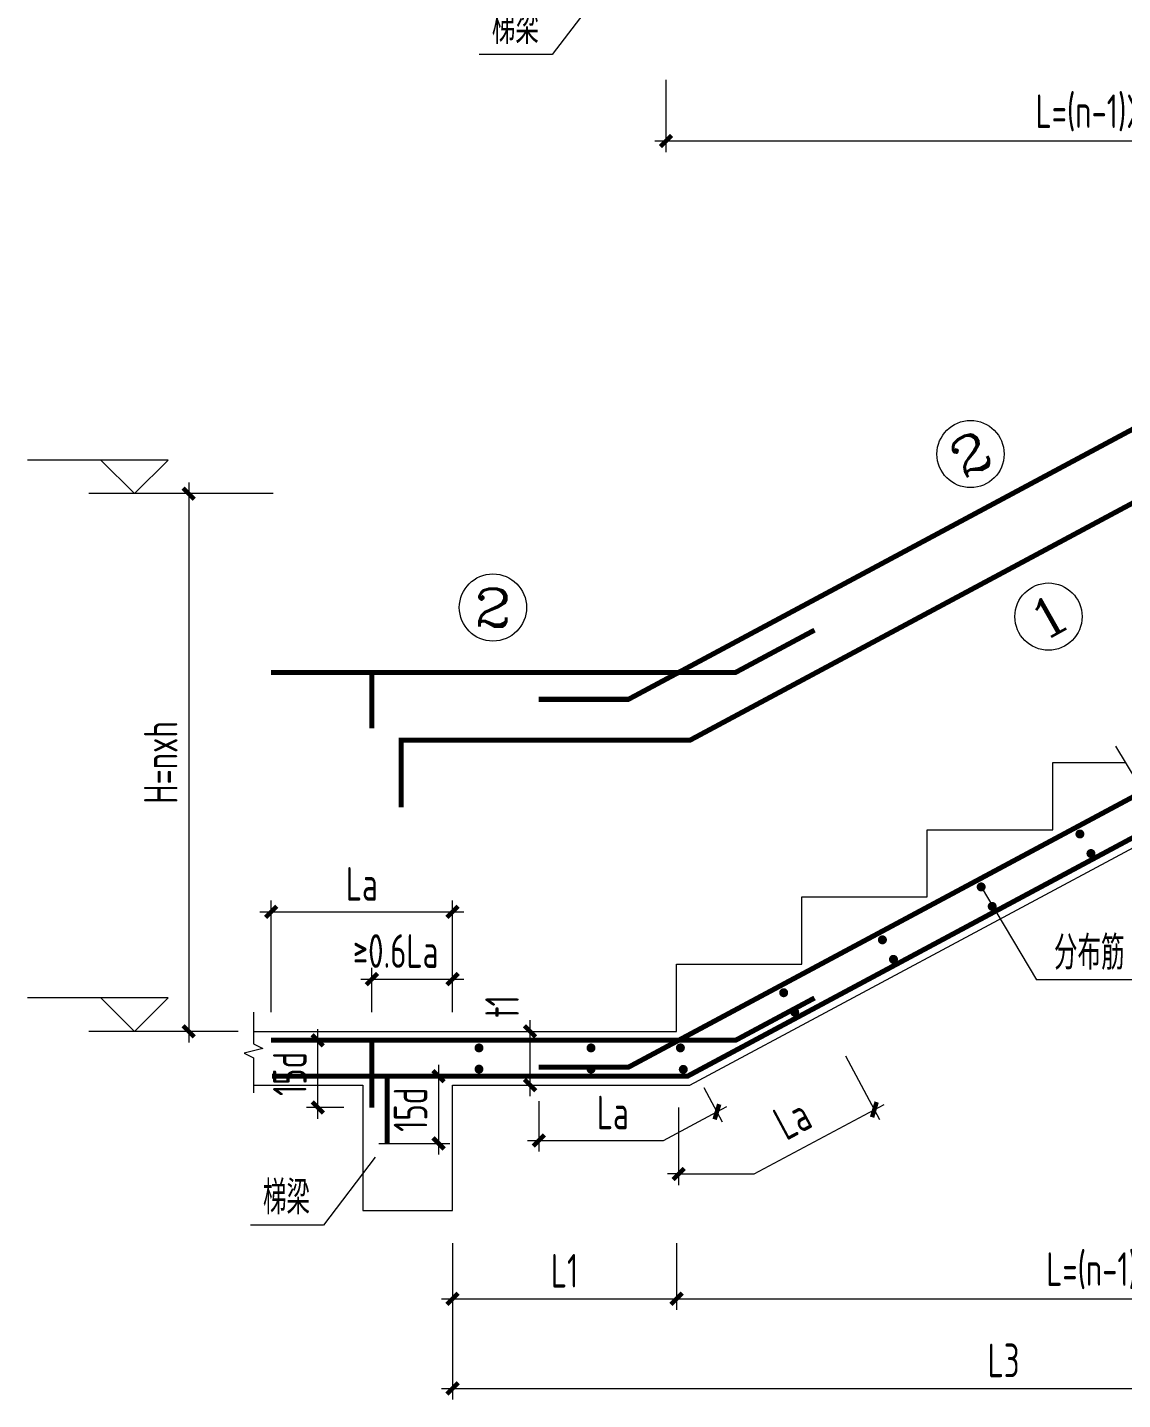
# Model space of a CAD drawing. Extents: x -129922 to 1190196, y -520662 to 139923.
# Drawn here: x 147116 to 152004, y -292390 to -286265 of the extents above; entities that cross this region are included whole.
import ezdxf
from ezdxf.enums import TextEntityAlignment as Align

# ---------------------------------------------------------------- set-up
doc = ezdxf.new("R2010")
doc.units = 0
doc.header["$LTSCALE"] = 1000
doc.header["$MEASUREMENT"] = 0
doc.linetypes.add('DASH', pattern=[0.35, 0.25, -0.1])
doc.layers.add('$AUDIT_BAD_LAYER3', color=7, linetype='Continuous')
for name, color, linetype, lineweight in [('S-基础-DIM', 3, 'Continuous', 20), ('S-墙柱-REIN', 1, 'Continuous', 20), ('S-大样-DIM', 3, 'Continuous', 20), ('S-大样-实线', 2, 'Continuous', 20), ('S-大样-标高', 3, 'Continuous', 20), ('S-板-BEAM-CON', 2, 'Continuous', 20), ('S-板-文字', 7, 'Continuous', 20), ('S-通用-TEXT', 7, 'Continuous', 20), ('S-通用-THIN', 7, 'Continuous', 20)]:
    doc.layers.add(name, color=color, linetype=linetype, lineweight=lineweight)
doc.styles.add('COMPLEX', font='COMPLEX')
doc.styles.add('TSSD_Dimension', font='tssdeng.shx', dxfattribs={"width": 0.7, "bigfont": 'HZTXT.SHX'})
doc.styles.add('TSSD_Rein', font='tssdeng.shx', dxfattribs={"width": 0.7, "bigfont": 'hztxt.shx'})
doc.dimstyles.new('TSSD_20_100', dxfattribs={"dimtxt": 250, "dimasz": 100, "dimexe": 100, "dimexo": 250, "dimgap": 100, "dimtad": 1, "dimdec": 0, "dimlfac": 0.2, "dimzin": 0, "dimdsep": 46, "dimtxsty": 'TSSD_Dimension', "dimblk": 'ARCHTICK', "dimcen": 0, "dimdle": 100, "dimclrt": 7, "dimadec": 0, "dimazin": 0, "dimtfac": 1, "dimtdec": 0, "dimtix": 1, "dimtmove": 2, "dimatfit": 3, "dimfxl": 0, "dimtolj": 1, "dimtzin": 0, "dimarcsym": 0})

# ---------------------------------------------------------------- blocks, each defined once
blk = doc.blocks.new('_ArchTick')
at = {"color": 0, "linetype": 'ByBlock', "const_width": 0.4}
blk.add_lwpolyline([(-0.5, -0.5), (0.5, 0.5)], dxfattribs=at)
blk = doc.blocks.new('*D93')
at = {"layer": '$AUDIT_BAD_LAYER3', "color": 0, "lineweight": -2, "transparency": 16777216}
for p, q in [((3505, 2610), (3505, -2272)), ((-4333, -1626), (-4333, -2272)), ((-4433, -2172), (3605, -2172))]:
    blk.add_line(p, q, dxfattribs=at)
at = {"layer": 'Defpoints', "color": 0, "transparency": 16777216}
for p in [(3505, 2860), (-4333, -1376), (3505, -2172)]:
    blk.add_point(p, dxfattribs=at)
at = {"layer": '$AUDIT_BAD_LAYER3', "color": 0, "lineweight": -2, "transparency": 16777216, "xscale": 100, "yscale": 100, "zscale": 100, "rotation": 180}
blk.add_blockref('_ArchTick', (-4333, -2172), dxfattribs=at)
at = {"layer": '$AUDIT_BAD_LAYER3', "color": 0, "lineweight": -2, "transparency": 16777216, "xscale": 100, "yscale": 100, "zscale": 100}
blk.add_blockref('_ArchTick', (3505, -2172), dxfattribs=at)
at = {"layer": '$AUDIT_BAD_LAYER3', "color": 7, "transparency": 16777216, "insert": (-414, -1922), "char_height": 300, "attachment_point": 5, "style": 'TSSD_Dimension'}
blk.add_mtext('\\A1;L=(n-1)Xb1', dxfattribs=at)
blk = doc.blocks.new('*D101')
at = {"layer": '$AUDIT_BAD_LAYER3', "color": 0, "lineweight": -2, "transparency": 16777216}
for p, q in [((-6818, 5535), (-6818, 535)), ((-6064, 5435), (-6918, 5435)), ((-6378, 635), (-6918, 635))]:
    blk.add_line(p, q, dxfattribs=at)
at = {"layer": 'Defpoints', "color": 0, "transparency": 16777216}
for p in [(-5814, 5435), (-6818, 635), (-6128, 635)]:
    blk.add_point(p, dxfattribs=at)
at = {"layer": '$AUDIT_BAD_LAYER3', "color": 0, "lineweight": -2, "transparency": 16777216, "xscale": 100, "yscale": 100, "zscale": 100}
for p, rotation in [((-6818, 5435), 90), ((-6818, 635), 270)]:
    blk.add_blockref('_ArchTick', p, dxfattribs=dict(at, rotation=rotation))
at = {"layer": '$AUDIT_BAD_LAYER3', "color": 7, "transparency": 16777216, "insert": (-7068, 3035), "char_height": 300, "attachment_point": 5, "rotation": 90, "style": 'TSSD_Dimension'}
blk.add_mtext('\\A1;H=nxh', dxfattribs=at)
blk = doc.blocks.new('_AXISO')
blk.add_circle((0, 0), 0.5)
at = {"layer": 'S-板-文字', "style": 'COMPLEX', "width": 1.041667}
blk.add_attdef('A', text='', height=0.56, dxfattribs=at).set_placement((-0.25, -0.28), (0.25, -0.28), align=Align.FIT)
blk = doc.blocks.new('*D102')
at = {"layer": '$AUDIT_BAD_LAYER3', "color": 0, "lineweight": -2, "transparency": 16777216}
for p, q in [((5375, 1945), (5375, -1852)), ((-2463, -1257), (-2463, -1852)), ((-2563, -1752), (5475, -1752))]:
    blk.add_line(p, q, dxfattribs=at)
at = {"layer": 'Defpoints', "color": 0, "transparency": 16777216}
for p in [(5375, 2195), (-2463, -1007), (5375, -1752)]:
    blk.add_point(p, dxfattribs=at)
at = {"layer": '$AUDIT_BAD_LAYER3', "color": 0, "lineweight": -2, "transparency": 16777216, "xscale": 100, "yscale": 100, "zscale": 100, "rotation": 180}
blk.add_blockref('_ArchTick', (-2463, -1752), dxfattribs=at)
at = {"layer": '$AUDIT_BAD_LAYER3', "color": 0, "lineweight": -2, "transparency": 16777216, "xscale": 100, "yscale": 100, "zscale": 100}
blk.add_blockref('_ArchTick', (5375, -1752), dxfattribs=at)
at = {"layer": '$AUDIT_BAD_LAYER3', "color": 7, "transparency": 16777216, "insert": (1456, -1502), "char_height": 300, "attachment_point": 5, "style": 'TSSD_Dimension'}
blk.add_mtext('\\A1;L=(n-1)Xb1', dxfattribs=at)
blk = doc.blocks.new('*D106')
at = {"layer": '$AUDIT_BAD_LAYER3', "color": 0, "lineweight": -2, "transparency": 16777216}
for p, q in [((-5183, 805), (-5183, 1202)), ((-4463, 805), (-4463, 1202)), ((-5283, 1102), (-4363, 1102))]:
    blk.add_line(p, q, dxfattribs=at)
at = {"layer": 'Defpoints', "color": 0, "transparency": 16777216}
for p in [(-4463, 1102), (-5183, 555), (-4463, 555)]:
    blk.add_point(p, dxfattribs=at)
at = {"layer": '$AUDIT_BAD_LAYER3', "color": 0, "lineweight": -2, "transparency": 16777216, "xscale": 100, "yscale": 100, "zscale": 100, "rotation": 180}
blk.add_blockref('_ArchTick', (-5183, 1102), dxfattribs=at)
at = {"layer": '$AUDIT_BAD_LAYER3', "color": 0, "lineweight": -2, "transparency": 16777216, "xscale": 100, "yscale": 100, "zscale": 100}
blk.add_blockref('_ArchTick', (-4463, 1102), dxfattribs=at)
at = {"layer": '$AUDIT_BAD_LAYER3', "color": 7, "transparency": 16777216, "insert": (-4971, 1352), "char_height": 300, "attachment_point": 5, "style": 'TSSD_Dimension'}
blk.add_mtext('\\A1;≥0.6La', dxfattribs=at)
blk = doc.blocks.new('*D107')
at = {"layer": '$AUDIT_BAD_LAYER3', "color": 0, "lineweight": -2, "transparency": 16777216}
for p, q in [((-6083, 805), (-6083, 1802)), ((-4463, 805), (-4463, 1802)), ((-6183, 1702), (-4363, 1702))]:
    blk.add_line(p, q, dxfattribs=at)
at = {"layer": 'Defpoints', "color": 0, "transparency": 16777216}
for p in [(-4463, 1702), (-6083, 555), (-4463, 555)]:
    blk.add_point(p, dxfattribs=at)
at = {"layer": '$AUDIT_BAD_LAYER3', "color": 0, "lineweight": -2, "transparency": 16777216, "xscale": 100, "yscale": 100, "zscale": 100, "rotation": 180}
blk.add_blockref('_ArchTick', (-6083, 1702), dxfattribs=at)
at = {"layer": '$AUDIT_BAD_LAYER3', "color": 0, "lineweight": -2, "transparency": 16777216, "xscale": 100, "yscale": 100, "zscale": 100}
blk.add_blockref('_ArchTick', (-4463, 1702), dxfattribs=at)
at = {"layer": '$AUDIT_BAD_LAYER3', "color": 7, "transparency": 16777216, "insert": (-5273, 1952), "char_height": 300, "attachment_point": 5, "style": 'TSSD_Dimension'}
blk.add_mtext('\\A1;La', dxfattribs=at)
blk = doc.blocks.new('*D108')
at = {"layer": '$AUDIT_BAD_LAYER3', "color": 0, "lineweight": -2, "transparency": 16777216}
for p, q in [((-5666, -145), (-5666, 655)), ((-5384, 555), (-5766, 555)), ((-5433, -45), (-5766, -45))]:
    blk.add_line(p, q, dxfattribs=at)
at = {"layer": 'Defpoints', "color": 0, "transparency": 16777216}
for p in [(-5666, 555), (-5134, 555), (-5183, -45)]:
    blk.add_point(p, dxfattribs=at)
at = {"layer": '$AUDIT_BAD_LAYER3', "color": 0, "lineweight": -2, "transparency": 16777216, "xscale": 100, "yscale": 100, "zscale": 100}
for p, rotation in [((-5666, 555), 90), ((-5666, -45), 270)]:
    blk.add_blockref('_ArchTick', p, dxfattribs=dict(at, rotation=rotation))
at = {"layer": '$AUDIT_BAD_LAYER3', "color": 7, "transparency": 16777216, "insert": (-5916, 255), "char_height": 300, "attachment_point": 5, "rotation": 90, "style": 'TSSD_Dimension'}
blk.add_mtext('\\A1;15d', dxfattribs=at)
blk = doc.blocks.new('*D109')
at = {"layer": '$AUDIT_BAD_LAYER3', "color": 0, "lineweight": -2, "transparency": 16777216}
for p, q in [((-3771, 55), (-3771, 735)), ((-4053, 635), (-3671, 635)), ((-4053, 155), (-3671, 155))]:
    blk.add_line(p, q, dxfattribs=at)
at = {"layer": 'Defpoints', "color": 0, "transparency": 16777216}
for p in [(-4303, 635), (-3771, 635), (-4303, 155)]:
    blk.add_point(p, dxfattribs=at)
at = {"layer": '$AUDIT_BAD_LAYER3', "color": 0, "lineweight": -2, "transparency": 16777216, "xscale": 100, "yscale": 100, "zscale": 100}
for p, rotation in [((-3771, 635), 90), ((-3771, 155), 270)]:
    blk.add_blockref('_ArchTick', p, dxfattribs=dict(at, rotation=rotation))
at = {"layer": '$AUDIT_BAD_LAYER3', "color": 7, "transparency": 16777216, "insert": (-4021, 857), "char_height": 300, "attachment_point": 5, "rotation": 90, "style": 'TSSD_Dimension'}
blk.add_mtext('\\A1;t1', dxfattribs=at)
blk = doc.blocks.new('*D110')
at = {"layer": '$AUDIT_BAD_LAYER3', "color": 0, "lineweight": -2, "transparency": 16777216}
for p, q in [((-4463, -1257), (-4463, -1852)), ((-2463, -1257), (-2463, -1852)), ((-4563, -1752), (-2363, -1752))]:
    blk.add_line(p, q, dxfattribs=at)
at = {"layer": 'Defpoints', "color": 0, "transparency": 16777216}
for p in [(-4463, -1007), (-2463, -1007), (-2463, -1752)]:
    blk.add_point(p, dxfattribs=at)
at = {"layer": '$AUDIT_BAD_LAYER3', "color": 0, "lineweight": -2, "transparency": 16777216, "xscale": 100, "yscale": 100, "zscale": 100, "rotation": 180}
blk.add_blockref('_ArchTick', (-4463, -1752), dxfattribs=at)
at = {"layer": '$AUDIT_BAD_LAYER3', "color": 0, "lineweight": -2, "transparency": 16777216, "xscale": 100, "yscale": 100, "zscale": 100}
blk.add_blockref('_ArchTick', (-2463, -1752), dxfattribs=at)
at = {"layer": '$AUDIT_BAD_LAYER3', "color": 7, "transparency": 16777216, "insert": (-3463, -1502), "char_height": 300, "attachment_point": 5, "style": 'TSSD_Dimension'}
blk.add_mtext('\\A1;L1', dxfattribs=at)
blk = doc.blocks.new('*D111')
at = {"layer": '$AUDIT_BAD_LAYER3', "color": 0, "lineweight": -2, "transparency": 16777216}
for p, q in [((-4463, -1571), (-4463, -2652)), ((5375, -1571), (5375, -2652)), ((-4563, -2552), (5475, -2552))]:
    blk.add_line(p, q, dxfattribs=at)
at = {"layer": 'Defpoints', "color": 0, "transparency": 16777216}
for p in [(-4463, -1321), (5375, -1321), (5375, -2552)]:
    blk.add_point(p, dxfattribs=at)
at = {"layer": '$AUDIT_BAD_LAYER3', "color": 0, "lineweight": -2, "transparency": 16777216, "xscale": 100, "yscale": 100, "zscale": 100, "rotation": 180}
blk.add_blockref('_ArchTick', (-4463, -2552), dxfattribs=at)
at = {"layer": '$AUDIT_BAD_LAYER3', "color": 0, "lineweight": -2, "transparency": 16777216, "xscale": 100, "yscale": 100, "zscale": 100}
blk.add_blockref('_ArchTick', (5375, -2552), dxfattribs=at)
at = {"layer": '$AUDIT_BAD_LAYER3', "color": 7, "transparency": 16777216, "insert": (456, -2302), "char_height": 300, "attachment_point": 5, "style": 'TSSD_Dimension'}
blk.add_mtext('\\A1;L3', dxfattribs=at)
blk = doc.blocks.new('*D112')
at = {"layer": '$AUDIT_BAD_LAYER3', "color": 0, "lineweight": -2, "transparency": 16777216}
for p, q in [((-4588, 335), (-4588, -465)), ((-4942, 235), (-4488, 235)), ((-5120, -365), (-4488, -365))]:
    blk.add_line(p, q, dxfattribs=at)
at = {"layer": 'Defpoints', "color": 0, "transparency": 16777216}
for p in [(-5192, 235), (-5370, -365), (-4588, -365)]:
    blk.add_point(p, dxfattribs=at)
at = {"layer": '$AUDIT_BAD_LAYER3', "color": 0, "lineweight": -2, "transparency": 16777216, "xscale": 100, "yscale": 100, "zscale": 100}
for p, rotation in [((-4588, 235), 90), ((-4588, -365), 270)]:
    blk.add_blockref('_ArchTick', p, dxfattribs=dict(at, rotation=rotation))
at = {"layer": '$AUDIT_BAD_LAYER3', "color": 7, "transparency": 16777216, "insert": (-4838, -65), "char_height": 300, "attachment_point": 5, "rotation": 90, "style": 'TSSD_Dimension'}
blk.add_mtext('\\A1;15d', dxfattribs=at)
blk = doc.blocks.new('A$C1D4A391C')
at = {"layer": 'S-通用-TEXT'}
for p, q in [((-4887.3, -794.5), (-5348.9, -1400.9)), ((-5348.9, -1400.9), (-5999.8, -1400.9))]:
    blk.add_line(p, q, dxfattribs=at)
at = {"layer": 'S-通用-TEXT', "style": 'TSSD_Rein', "width": 0.7}
blk.add_text('梯梁', height=300, dxfattribs=at).set_placement((-5678, -1155.9), align=Align.MIDDLE_CENTER)
at = {"layer": 'S-基础-DIM'}
dim = blk.add_linear_dim(base=(3504.6, -2172.5), p1=(-4332.9, -1375.8), p2=(3504.6, 2859.6), text='L=(n-1)Xb1', dimstyle='TSSD_20_100', override={"dimlfac": 0.25}, dxfattribs=at)
dim.commit()
dim.dimension.update_dxf_attribs({"geometry": '*D93', "text_midpoint": (-414.1, -1922.5)})
blk = doc.blocks.new('A$C29A3195D')
at = {"layer": 'S-基础-DIM'}
for p, q in [((-954.3, 415.2), (-650.5, -151.9)), ((-2218.9, 132.9), (-2055.9, -171.4)), ((-3693, 11), (-3693, -438.7)), ((-2579.9, -338.7), (-2103.1, -83.2)), ((-2445, -44.9), (-2445, -737.8)), ((-2103.1, -83.2), (-2014.9, -36)), ((-1769.2, -637.8), (-609.6, -16.5)), ((-3793, -338.7), (-2579.9, -338.7)), ((-2445, -637.8), (-2545, -637.8)), ((-2445, -637.8), (-1769.2, -637.8))]:
    blk.add_line(p, q, dxfattribs=at)
at = {"layer": 'S-墙柱-REIN', "const_width": 45}
for points in [[(-3693, 3598.9), (-2893, 3598.9), (6094.9, 8413.9), (6094.9, 7813.9)], [(-4921.2, 2634.2), (-4921.2, 3234.2), (-2343.1, 3234.2), (5916.6, 7659.1), (5916.6, 7059.1)], [(-5183, 3338.9), (-5183, 3838.9), (-1936.8, 3838.9), (-1231.6, 4216.7)], [(-3693, 315.1), (-2893, 315.1), (1661.4, 2755)], [(1868.2, 2502.7), (-2364.7, 235.1), (-5047.1, 235.1), (-5047.1, -364.9)], [(-5183, -44.9), (-5183, 555.1), (-1936.8, 555.1), (-1231.6, 932.9)]]:
    blk.add_lwpolyline(points, dxfattribs=at)
at = {"layer": 'S-墙柱-REIN', "linetype": 'DASH', "const_width": 45}
for points in [[(-5183, 3838.9), (-6083, 3838.9)], [(-5183, 555.1), (-6083, 555.1)], [(-5047.1, 235.1), (-6076.1, 235.1)]]:
    blk.add_lwpolyline(points, dxfattribs=at)
at = {"layer": 'S-墙柱-REIN', "const_width": 40}
for points in [[(1117.3, 2396.6, 1), (1157.3, 2396.6, 1)], [(1215.7, 2222.4, 1), (1255.7, 2222.4, 1)], [(235.8, 1924.4, 1), (275.8, 1924.4, 1)], [(334.2, 1750.2, 1), (374.2, 1750.2, 1)], [(-645.7, 1452.1, 1), (-605.7, 1452.1, 1)], [(-547.3, 1277.9, 1), (-507.3, 1277.9, 1)], [(-1527.1, 979.9, 1), (-1487.1, 979.9, 1)], [(-1428.7, 805.7, 1), (-1388.7, 805.7, 1)], [(-4246.9, 487, 1), (-4206.9, 487, 1)], [(-3246.9, 487, 1), (-3206.9, 487, 1)], [(-2449.1, 487.3, 1), (-2409.1, 487.3, 1)], [(-4246.9, 297.6, 1), (-4206.9, 297.6, 1)], [(-3246.9, 297.5, 1), (-3206.9, 297.5, 1)], [(-2423.3, 295.5, 1), (-2383.3, 295.5, 1)]]:
    blk.add_lwpolyline(points, format="xyb", close=True, dxfattribs=at)
at = {"layer": 'S-大样-实线'}
for p, q in [((894.9, 3035.1), (1543.3, 3035.1)), ((894.9, 2435.1), (894.9, 3035.1)), ((-2344.7, 155.1), (1905.9, 2432.2)), ((-225.1, 2435.1), (894.9, 2435.1)), ((-225.1, 1835.1), (-225.1, 2435.1)), ((-1345.1, 1835.1), (-225.1, 1835.1)), ((-1345.1, 1235.1), (-1345.1, 1835.1)), ((-2465.1, 1235.1), (-1345.1, 1235.1)), ((-2465.1, 635.1), (-2465.1, 1235.1)), ((-6240.4, 635.1), (-2465.1, 635.1)), ((-6240.4, 155.1), (-5263, 155.1)), ((-5263, 155.1), (-5263, -964.9)), ((-4462.6, 155.1), (-2344.7, 155.1)), ((-4462.6, -964.9), (-4462.6, 155.1)), ((-5263, -964.9), (-4462.6, -964.9))]:
    blk.add_line(p, q, dxfattribs=at)
at = {"layer": 'S-大样-标高', "color": 3}
for p, q in [((-6918.2, 5435.1), (-7710.9, 5435.1)), ((-6918.2, 635.1), (-7710.9, 635.1))]:
    blk.add_line(p, q, dxfattribs=at)
for points in [[(-7601.5, 5735.1), (-7301.5, 5435.1), (-7001.5, 5735.1), (-8257.7, 5735.1)], [(-7601.5, 935.1), (-7301.5, 635.1), (-7001.5, 935.1), (-8257.7, 935.1)]]:
    blk.add_lwpolyline(points, dxfattribs=at)
at = {"layer": 'S-通用-TEXT'}
for p, q in [((255.8, 1924.4), (749.6, 1094.2)), ((1637, 1094.2), (749.6, 1094.2)), ((-5154.6, -487.4), (-5616.3, -1093.9)), ((-5616.3, -1093.9), (-6267.2, -1093.9))]:
    blk.add_line(p, q, dxfattribs=at)
at = {"layer": 'S-通用-THIN'}
for points in [[(1454.8, 3180.2), (1646.2, 2866.5), (1739.3, 2874.8), (1618.4, 2751.2), (1711.5, 2759.4), (1957.8, 2355.9)], [(-6240.4, 805.4), (-6240.4, 524.5), (-6156.6, 483), (-6324.2, 440.4), (-6240.4, 399), (-6240.4, 85.9)]]:
    blk.add_lwpolyline(points, dxfattribs=at)
at = {"layer": 'S-基础-DIM'}
ref = blk.add_blockref('_AXISO', (161.1, 5788.4), dxfattribs=dict(at, xscale=599.999999999966, yscale=599.999999999966, zscale=599.999999999966, rotation=29.25427212496276))
ref.add_attrib('A', '2', dxfattribs={"layer": '$AUDIT_BAD_LAYER3', "height": 337.5, "rotation": 29.25427, "style": 'COMPLEX', "width": 1.508494}).set_placement((95.9, 5557.4), (392, 5723.2), align=Align.FIT)
ref = blk.add_blockref('_AXISO', (-4102.5, 4418.3), dxfattribs=dict(at, xscale=600, yscale=600, zscale=600))
ref.add_attrib('A', '2', dxfattribs={"layer": '$AUDIT_BAD_LAYER3', "height": 337.5, "style": 'COMPLEX', "width": 1.508494}).set_placement((-4272.2, 4248.6), (-3932.8, 4248.6), align=Align.FIT)
ref = blk.add_blockref('_AXISO', (856.5, 4337.4), dxfattribs=dict(at, xscale=599.999999999966, yscale=599.999999999966, zscale=599.999999999966, rotation=29.25427212496276))
ref.add_attrib('A', '1', dxfattribs={"layer": '$AUDIT_BAD_LAYER3', "height": 337.5, "rotation": 29.25427, "style": 'COMPLEX', "width": 2.346547}).set_placement((791.4, 4106.4), (1087.5, 4272.3), align=Align.FIT)
for p, xscale, yscale, zscale, rotation in [((-2103.1, -83.2), 99.99999999994199, 99.99999999994199, 99.99999999994199, 208.1785901099728), ((-697.7, -63.7), 99.99999999994886, 99.99999999994886, 99.99999999994886, 28.17859010998018), ((-3693, -338.7), 100, 100, 100, 180)]:
    blk.add_blockref('_ArchTick', p, dxfattribs=dict(at, xscale=xscale, yscale=yscale, zscale=zscale, rotation=rotation))
at = {"layer": 'S-基础-DIM', "xscale": 100, "yscale": 100, "zscale": 100}
blk.add_blockref('_ArchTick', (-2445, -637.8), dxfattribs=at)
at = {"layer": 'S-基础-DIM', "color": 7, "style": 'TSSD_Dimension', "width": 0.7}
blk.add_text('La', height=300, dxfattribs=at).set_placement((-3175.3, -238.7))
blk.add_text('La', height=300, rotation=28.17859, dxfattribs=at).set_placement((-1484.9, -345.2))
at = {"layer": 'S-通用-TEXT', "style": 'TSSD_Rein', "width": 0.7}
for s, p in [('分布筋', (1220.6, 1335.9)), ('梯梁', (-5945.4, -848.9))]:
    blk.add_text(s, height=300, dxfattribs=at).set_placement(p, align=Align.MIDDLE_CENTER)
at = {"layer": 'S-基础-DIM'}
for base, p1, p2, text, picture, middle in [((-6818.2, 635.1), (-5813.5, 5435.1), (-6127.9, 635.1), 'H=nxh', '*D101', (-7068.2, 3035.1)), ((-5665.6, 555.1), (-5183, -44.9), (-5133.6, 555.1), '15d', '*D108', (-5915.6, 255.1)), ((-4588, -364.9), (-5192, 235.1), (-5370.3, -364.9), '15d', '*D112', (-4838, -64.9))]:
    dim = blk.add_linear_dim(base=base, p1=p1, p2=p2, angle=90, text=text, dimstyle='TSSD_20_100', override={"dimlfac": 0.25}, dxfattribs=at)
    dim.commit()
    dim.dimension.update_dxf_attribs({"geometry": picture, "text_midpoint": middle})
for base, p1, p2, text, picture, middle in [((-4462.6, 1701.9), (-6083, 555.1), (-4462.6, 555.1), 'La', '*D107', (-5272.8, 1951.9)), ((5374.9, -1751.9), (-2462.6, -1007), (5374.9, 2194.7), 'L=(n-1)Xb1', '*D102', (1456.1, -1501.9)), ((-2462.6, -1751.9), (-4462.6, -1007), (-2462.6, -1007), 'L1', '*D110', (-3462.6, -1501.9)), ((5374.9, -2551.9), (-4462.6, -1321.1), (5374.9, -1321.1), 'L3', '*D111', (456.1, -2301.9))]:
    dim = blk.add_linear_dim(base=base, p1=p1, p2=p2, text=text, dimstyle='TSSD_20_100', override={"dimlfac": 0.25}, dxfattribs=at)
    dim.commit()
    dim.dimension.update_dxf_attribs({"geometry": picture, "text_midpoint": middle})
dim = blk.add_linear_dim(base=(-4462.6, 1101.9), p1=(-5183, 555.1), p2=(-4462.6, 555.1), text='≥0.6La', dimstyle='TSSD_20_100', override={"dimlfac": 0.25}, dxfattribs=at)
dim.commit()
dim.dimension.update_dxf_attribs({"geometry": '*D106', "text_midpoint": (-4970.5, 1351.9), "dimtype": 128})
dim = blk.add_linear_dim(base=(-3770.9, 635.1), p1=(-4303.1, 155.1), p2=(-4303.1, 635.1), angle=90, text='t1', dimstyle='TSSD_20_100', override={"dimlfac": 0.25}, dxfattribs=at)
dim.commit()
dim.dimension.update_dxf_attribs({"geometry": '*D109', "text_midpoint": (-4020.9, 856.9), "dimtype": 128})

msp = doc.modelspace()

# ---------------------------------------------------------------- block references
at = {"layer": 'S-大样-DIM', "xscale": 0.5, "yscale": 0.5, "zscale": 0.5}
msp.add_blockref('A$C29A3195D', (151244.8, -291063.8), dxfattribs=at)
at = {"layer": 'S-板-BEAM-CON', "xscale": 0.5, "yscale": 0.5, "zscale": 0.5}
msp.add_blockref('A$C1D4A391C', (152132.3, -285685.9), dxfattribs=at)

doc.saveas('drawing.dxf')
